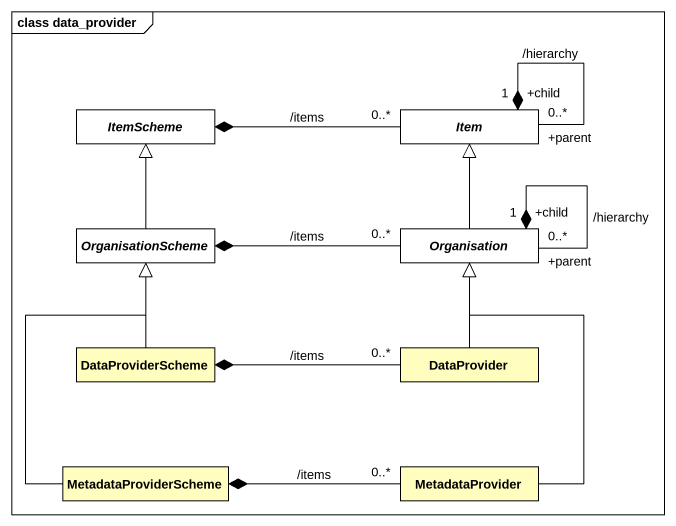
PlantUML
@startuml
mainframe class data_provider
hide circle
hide empty members
abstract class ItemScheme #FFFFFF
abstract class Item #FFFFFF
abstract class OrganisationScheme #FFFFFF
abstract class Organisation #FFFFFF
class DataProviderScheme #FFFEBF
class DataProvider #FFFEBF
class MetadataProviderScheme #FFFEBF
class MetadataProvider #FFFEBF
Item "0..*" -left-* ItemScheme : /items
Item "+parent\n0..*" --* "+child\n1" Item : /hierarchy
OrganisationScheme -up-|> ItemScheme
Organisation -up-|> Item
Organisation "0..*" -left-* OrganisationScheme : /items
Organisation "+parent\n0..*" --* "+child\n1" Organisation : /hierarchy
DataProviderScheme -up-|> OrganisationScheme
DataProvider -up-|> Organisation
DataProvider "0..*" -left-* DataProviderScheme : /items
MetadataProviderScheme -up-|> OrganisationScheme
MetadataProvider -up-|> Organisation
MetadataProvider "0..*" -left-* MetadataProviderScheme : /items
@enduml
